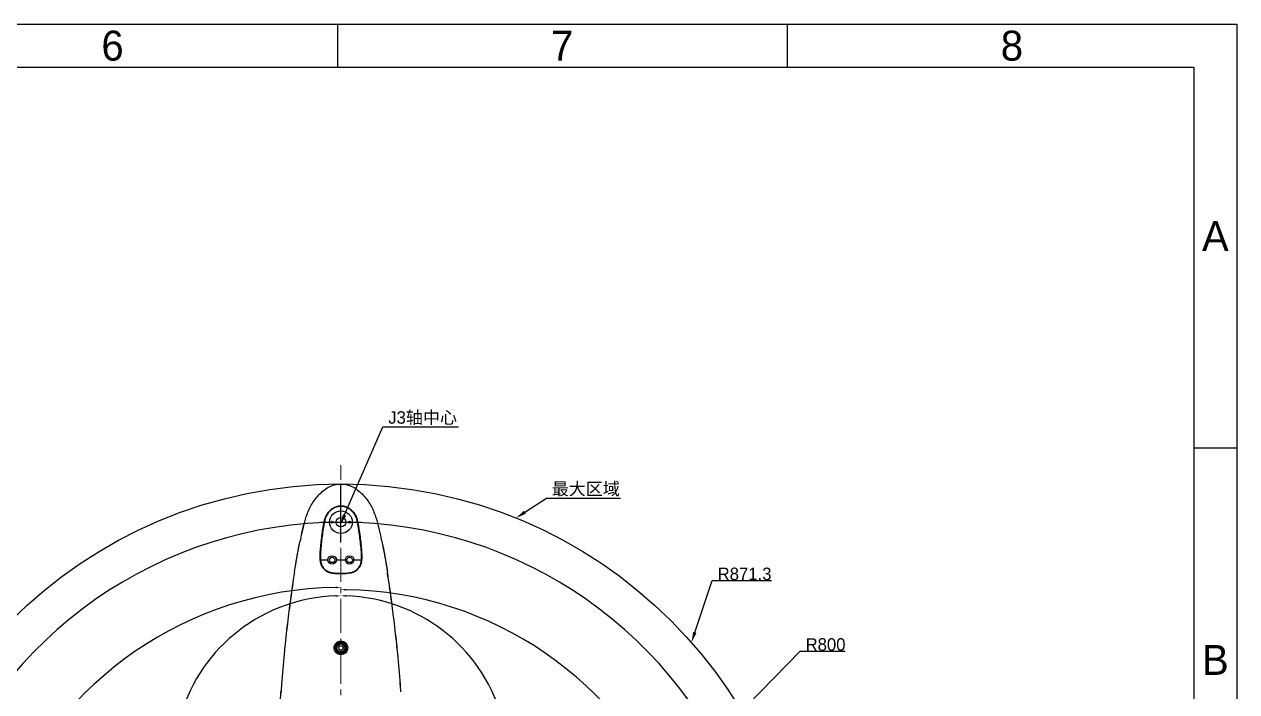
# Model space of a CAD drawing. Header units: millimetres. Extents: x 4086 to 8300, y 123 to 1549.
# Drawn here: x 7620 to 8300, y 1175 to 1549 of the extents above; entities that cross this region are included whole.
import ezdxf
from ezdxf import colors
from ezdxf.entities.mleader import LeaderData, LeaderLine
from ezdxf.enums import TextEntityAlignment as Align
from ezdxf.math import Vec2, Vec3

# ---------------------------------------------------------------- set-up
doc = ezdxf.new("R2010")
doc.units = ezdxf.units.MM
doc.linetypes.add('CENTER2', pattern=[28.575, 19.05, -3.175, 3.175, -3.175])
doc.layers.add('02___PRT_ALL_AXES', color=7, linetype='Continuous')
doc.layers.add('模板', color=7, linetype='Continuous')
doc.layers.add('中心线层', color=7, linetype='CENTER2', lineweight=0)
doc.layers.add('轮廓实线层', color=7, linetype='Continuous', lineweight=30)
doc.styles.add('思源黑', font='SourceHanSansCN-Normal.ttf')
doc.dimstyles.new('角度标注', dxfattribs={"dimtxt": 7, "dimasz": 3, "dimexe": 1.25, "dimexo": 0.625, "dimtad": 1, "dimtih": 1, "dimtoh": 1, "dimdsep": 46, "dimtxsty": '思源黑', "dimcen": 2.5, "dimadec": 0, "dimazin": 0, "dimtfac": 1, "dimtmove": 0, "dimatfit": 3, "dimfxl": 0, "dimarcsym": 0})

# ---------------------------------------------------------------- blocks, each defined once
blk = doc.blocks.new('图纸1')
at = {"color": 2}
for p, q in [((7795.66, 1549.22), (7795.66, 1525.22)), ((8047.66, 1549.22), (8047.66, 1525.22)), ((8299.66, 1311.62), (8275.66, 1311.62))]:
    blk.add_line(p, q, dxfattribs=at)
for points in [[(6283.66, 123.62), (6283.66, 1549.22), (8299.66, 1549.22), (8299.66, 123.62)], [(6403.66, 147.62), (6403.66, 1525.22), (8275.66, 1525.22), (8275.66, 147.62)]]:
    blk.add_lwpolyline(points, close=True, dxfattribs=at)
at = {"color": 2, "style": '思源黑'}
for s, p in [('6', (7669.66, 1537.22)), ('7', (7921.66, 1537.22)), ('8', (8173.66, 1537.22)), ('A', (8287.66, 1430.42)), ('B', (8287.66, 1192.82))]:
    blk.add_text(s, height=16.8, dxfattribs=at).set_placement(p, align=Align.MIDDLE_CENTER)
for tag, height, p in [('整机外形图', 19.2, (7891.14, 256.64)), ('当前页', 12, (8059.66, 207.62)), ('总页数', 12, (8203.66, 207.62))]:
    blk.add_attdef(tag, text='', height=height, dxfattribs=at).set_placement(p, align=Align.MIDDLE)
at = {"color": 7, "style": '思源黑'}
for tag, height, p in [('编号', 19.2, (8134.84, 252.67)), ('比例', 12, (7939.66, 171.62))]:
    blk.add_attdef(tag, text='', height=height, dxfattribs=at).set_placement(p, align=Align.MIDDLE)
blk = doc.blocks.new('*D1664')
at = {"layer": 'Defpoints', "color": 0}
for p in [(7797.65, 1301.92), (7650.52, 1170.48), (7797.65, 1030.04), (7797.65, 950.83), (7640.2, 848.91)]:
    blk.add_point(p, dxfattribs=at)
at = {"layer": '轮廓实线层', "color": 0, "lineweight": -2}
for start, end in [(90.84507, 158.18986), (160.79903, 228.15493)]:
    blk.add_arc((7797.65, 1030.04), 203.4, start, end, dxfattribs=at)
at = {"layer": '轮廓实线层', "color": 0}
for points in [[(7794.66, 1232.92), (7794.65, 1233.92), (7797.65, 1233.44)], [(7661.63, 878.14), (7662.29, 878.89), (7664.21, 876.53)]]:
    blk.add_solid(points, dxfattribs=at)
at = {"layer": '轮廓实线层', "color": 0, "insert": (7607.13, 1101.27), "char_height": 7, "attachment_point": 5, "style": '思源黑'}
blk.add_mtext('139%%d', dxfattribs=at)
blk = doc.blocks.new('*D1665')
at = {"layer": 'Defpoints', "color": 0}
for p in [(7797.65, 1301.92), (7797.65, 1030.04), (7999.57, 1020.64), (7797.65, 950.83), (7955.11, 848.91)]:
    blk.add_point(p, dxfattribs=at)
at = {"layer": '轮廓实线层', "color": 0, "lineweight": -2}
for start, end in [(21.81835, 89.14965), (311.85035, 19.1929)]:
    blk.add_arc((7797.65, 1030.04), 202.14, start, end, dxfattribs=at)
at = {"layer": '轮廓实线层', "color": 0}
for points in [[(7800.66, 1232.66), (7800.65, 1231.66), (7797.65, 1232.18)], [(7932.19, 879.84), (7932.85, 879.09), (7930.27, 877.48)]]:
    blk.add_solid(points, dxfattribs=at)
at = {"layer": '轮廓实线层', "color": 0, "insert": (7986.99, 1100.83), "char_height": 7, "attachment_point": 5, "style": '思源黑'}
blk.add_mtext('139%%d', dxfattribs=at)
blk = doc.blocks.new('*D1666')
at = {"layer": 'Defpoints', "color": 0}
for p in [(7797.65, 1301.92), (7725.18, 1194.43), (7797.65, 1135.04), (7754.13, 1053.18), (7797.65, 950.83)]:
    blk.add_point(p, dxfattribs=at)
at = {"layer": '轮廓实线层', "color": 0, "lineweight": -2}
blk.add_line((7753.83, 1052.63), (7753.08, 1051.2), dxfattribs=at)
for start, end in [(91.83452, 163.249), (168.71842, 240.16548)]:
    blk.add_arc((7797.65, 1135.04), 93.7, start, end, dxfattribs=at)
at = {"layer": '轮廓实线层', "color": 0}
for points in [[(7794.66, 1228.19), (7794.64, 1229.19), (7797.65, 1228.74)], [(7750.79, 1053.32), (7751.28, 1054.2), (7753.66, 1052.31)]]:
    blk.add_solid(points, dxfattribs=at)
at = {"layer": '轮廓实线层', "color": 0, "insert": (7706.73, 1157.71), "char_height": 7, "attachment_point": 5, "style": '思源黑'}
blk.add_mtext('151%%d', dxfattribs=at)
blk = doc.blocks.new('*D1667')
at = {"layer": 'Defpoints', "color": 0}
for p in [(7797.65, 1301.92), (7797.65, 1135.04), (7889.53, 1116.63), (7841.18, 1053.18), (7797.65, 950.83)]:
    blk.add_point(p, dxfattribs=at)
at = {"layer": '轮廓实线层', "color": 0, "lineweight": -2}
blk.add_line((7841.47, 1052.63), (7842.23, 1051.2), dxfattribs=at)
for start, end in [(16.75073, 88.16566), (299.83434, 11.28184)]:
    blk.add_arc((7797.65, 1135.04), 93.71, start, end, dxfattribs=at)
at = {"layer": '轮廓实线层', "color": 0}
for points in [[(7800.66, 1229.2), (7800.64, 1228.2), (7797.65, 1228.75)], [(7844.03, 1054.19), (7844.51, 1053.31), (7841.65, 1052.3)]]:
    blk.add_solid(points, dxfattribs=at)
at = {"layer": '轮廓实线层', "color": 0, "insert": (7888.58, 1157.71), "char_height": 7, "attachment_point": 5, "style": '思源黑'}
blk.add_mtext('151%%d', dxfattribs=at)

msp = doc.modelspace()

# ---------------------------------------------------------------- linework, layer by layer
for p, q in [((7795.897, 1278.875), (7796, 1278.895)), ((7797.652, 1279.044), (7797.652, 1278.894)), ((7798.057, 1278.945), (7797.967, 1278.945)), ((7799.945, 1278.749), (7800.027, 1278.726)), ((7785.998, 1251.943), (7785.996, 1251.881)), ((7786.038, 1248.923), (7790.36, 1248.923)), ((7790.36, 1248.773), (7786.048, 1248.773)), ((7786.051, 1248.736), (7786.053, 1248.72)), ((7786.39, 1246.894), (7786.4, 1246.86)), ((7786.4, 1246.859), (7786.39, 1246.894)), ((7787.452, 1248.773), (7787.452, 1248.923)), ((7788.952, 1248.773), (7788.952, 1248.923)), ((7795.158, 1248.923), (7800.146, 1248.923)), ((7800.146, 1248.773), (7795.158, 1248.773)), ((7796.902, 1248.773), (7796.902, 1248.923)), ((7798.402, 1248.773), (7798.402, 1248.923)), ((7804.943, 1248.923), (7809.265, 1248.923)), ((7809.256, 1248.773), (7804.943, 1248.773)), ((7806.352, 1248.773), (7806.352, 1248.923)), ((7807.176, 1243.831), (7807.267, 1243.931)), ((7807.852, 1248.773), (7807.852, 1248.923)), ((7808.906, 1246.867), (7808.916, 1246.903)), ((7808.916, 1246.903), (7808.907, 1246.871)), ((7808.909, 1246.875), (7808.917, 1246.903)), ((7790.793, 1242.132), (7790.775, 1242.073)), ((7790.793, 1242.132), (7790.881, 1242.112)), ((7796.182, 1241.209), (7796.134, 1241.211)), ((7797.652, 1241.187), (7797.652, 1241.337)), ((7799.17, 1241.211), (7799.122, 1241.209)), ((7803.736, 1241.887), (7803.824, 1241.907)), ((7803.91, 1241.935), (7803.927, 1241.875)), ((7804.34, 1242.07), (7804.366, 1241.997)), ((7804.423, 1242.112), (7804.511, 1242.132)), ((7804.542, 1242.047), (7804.531, 1242.043)), ((7797.652, 1202.765), (7797.652, 1203.333)), ((7796.266, 1199.541), (7796.959, 1200.741)), ((7796.959, 1198.341), (7796.266, 1199.541)), ((7796.959, 1200.741), (7798.345, 1200.741)), ((7798.345, 1198.341), (7796.959, 1198.341)), ((7797.652, 1196.329), (7797.652, 1195.705)), ((7798.345, 1200.741), (7799.037, 1199.541)), ((7799.037, 1199.541), (7798.345, 1198.341))]:
    msp.add_line(p, q)
for centre, radius in [((7792.777, 1270.041), 0.585), ((7797.652, 1270.041), 2.7), ((7802.527, 1270.041), 0.585), ((7792.777, 1270.041), 0.495), ((7802.527, 1270.041), 0.495), ((7792.759, 1248.848), 2.4), ((7792.759, 1248.848), 1.5), ((7802.544, 1248.848), 2.4), ((7802.544, 1248.848), 1.5), ((7797.652, 1199.541), 3), ((7797.652, 1199.541), 2.43), ((7797.652, 1199.541), 2.25), ((7797.652, 1199.541), 1.2)]:
    msp.add_circle(centre, radius)
for centre, radius, start, end in [((7797.653, 1277.538), 13.904, 89.187636, 90.406438), ((7797.405, 1271.331), 7.694, 99.903578, 106.179159), ((7797.544, 1270.656), 8.382, 99.242401, 101.329189), ((7797.61, 1270.202), 8.841, 92.665918, 98.750781), ((7797.643, 1269.562), 9.482, 92.39735, 92.579525), ((7797.645, 1269.509), 9.535, 91.991955, 92.397142), ((7797.653, 1269.251), 9.703, 90.890881, 91.333609), ((7797.653, 1269.152), 9.892, 89.790896, 90.006143), ((7797.653, 1269.262), 9.781, 89.561549, 90.007183), ((7797.653, 1269.32), 9.724, 89.115269, 89.561557), ((7797.653, 1269.33), 9.624, 88.669551, 89.116275), ((7797.765, 1276.584), 2.37, 86.214551, 87.300553), ((7798.057, 1278.945), 0.09, 150.043405, 180), ((7797.692, 1270.186), 8.857, 81.536345, 87.338748), ((7797.691, 1270.167), 8.876, 81.914006, 87.328543), ((7797.734, 1270.499), 8.541, 80.631781, 81.887979), ((7797.741, 1270.547), 8.493, 80.089111, 81.50641), ((7797.913, 1271.382), 7.642, 74.305175, 78.872986), ((7797.911, 1271.361), 7.662, 74.425703, 74.803989), ((7797.906, 1271.358), 7.667, 73.944319, 74.301548), ((7993.156, 1211.503), 223.597, 167.186697, 167.599455), ((7994.721, 1211.08), 225.186, 167.168224, 167.579826), ((7600.581, 1211.08), 225.188, 12.420586, 12.831775), ((7602.27, 1211.531), 223.472, 12.400726, 12.81329), ((7794.375, 1249.208), 8.314, 196.035522, 196.280154), ((7794.588, 1249.281), 8.539, 196.218809, 196.409328), ((7794.196, 1249.156), 8.128, 196.278553, 200.295072), ((7794.305, 1249.194), 8.243, 196.383222, 200.856156), ((7794.158, 1249.132), 8.084, 196.32304, 200.814221), ((7794.166, 1249.134), 8.093, 196.332697, 200.636184), ((7793.913, 1249.056), 7.828, 200.327357, 200.933332), ((7793.786, 1248.997), 7.688, 200.676275, 201.113869), ((7793.976, 1249.073), 7.892, 200.885904, 201.158911), ((7793.871, 1249.04), 7.783, 200.933663, 201.193589), ((7793.772, 1248.992), 7.673, 200.85894, 201.132376), ((7793.853, 1249.025), 7.76, 200.890443, 202.839353), ((7793.735, 1248.977), 7.633, 201.114016, 201.430212), ((7793.844, 1249.029), 7.754, 201.193567, 201.490104), ((7793.639, 1248.94), 7.53, 201.127851, 202.856218), ((7793.935, 1249.057), 7.849, 201.158894, 201.449627), ((7793.609, 1248.932), 7.499, 201.427193, 204.7525), ((7793.764, 1248.997), 7.667, 201.488053, 202.874449), ((7793.814, 1249.009), 7.718, 201.446581, 202.82011), ((7793.23, 1248.762), 7.085, 202.819673, 209.501861), ((7793.409, 1248.842), 7.28, 202.856043, 204.803897), ((7793.607, 1248.922), 7.494, 202.83973, 204.228773), ((7793.495, 1248.872), 7.371, 204.143455, 204.449128), ((7793.103, 1248.687), 6.938, 204.117016, 208.902571), ((7793.453, 1248.853), 7.325, 204.449165, 204.720099), ((7793.068, 1248.669), 6.898, 204.66531, 209.513487), ((7793.193, 1248.743), 7.043, 204.804375, 209.357028), ((7793.006, 1248.635), 6.828, 208.910166, 209.182079), ((7793.139, 1248.697), 6.973, 208.981735, 209.404949), ((7793.036, 1248.651), 6.862, 209.126723, 209.763995), ((7793.047, 1248.657), 6.874, 209.18269, 209.988501), ((7793.27, 1248.785), 7.131, 209.348047, 209.918439), ((7793.074, 1248.673), 6.906, 209.76371, 210.125858), ((7793.278, 1248.794), 7.143, 209.805316, 214.711794), ((7793.353, 1248.834), 7.227, 209.914716, 215.419293), ((7793.289, 1248.796), 7.153, 209.918555, 210.73877), ((7794.341, 1249.593), 8.474, 218.234183, 222.035558), ((7794.234, 1249.486), 8.322, 221.967346, 227.302117), ((7800.681, 1249.843), 8.85, 317.208572, 317.609105), ((7800.517, 1249.985), 9.067, 317.254889, 317.71899), ((7800.766, 1249.766), 8.735, 317.608613, 318.23957), ((7800.56, 1249.946), 9.008, 317.718786, 317.977362), ((7801.144, 1249.427), 8.228, 318.771276, 324.362382), ((7801.919, 1248.853), 7.264, 324.648865, 329.777878), ((7802.025, 1248.794), 7.143, 326.219438, 329.858343), ((7802.005, 1248.802), 7.164, 329.792645, 330.164384), ((7802.006, 1248.801), 7.162, 329.935114, 330.23441), ((7802.015, 1248.796), 7.152, 330.164412, 330.495518), ((7802.216, 1248.681), 6.921, 330.172331, 330.47518), ((7802.281, 1248.644), 6.846, 330.228692, 333.432883), ((7802.15, 1248.705), 6.99, 330.518668, 330.922292), ((7802.245, 1248.664), 6.887, 330.475042, 330.953641), ((7801.732, 1248.909), 7.455, 335.263323, 337.163848), ((7801.888, 1248.847), 7.289, 335.186699, 337.131892), ((7801.68, 1248.94), 7.515, 335.23475, 338.562737), ((7801.697, 1248.924), 7.494, 335.76276, 337.146585), ((7801.818, 1248.877), 7.365, 336.351304, 337.125328), ((7801.451, 1249.027), 7.76, 337.149785, 339.100197), ((7801.639, 1248.952), 7.559, 337.130769, 339.13739), ((7801.491, 1249.011), 7.717, 337.160791, 338.543177), ((7801.528, 1249.005), 7.681, 337.109342, 338.498087), ((7801.369, 1249.059), 7.848, 338.540086, 338.828272), ((7801.446, 1249.037), 7.768, 338.496093, 338.831406), ((7801.562, 1248.982), 7.641, 338.559671, 338.842215), ((7801.328, 1249.075), 7.893, 338.828261, 339.106002), ((7801.524, 1248.997), 7.682, 338.84222, 339.129701), ((7801.42, 1249.047), 7.797, 338.831337, 339.051954), ((7800.993, 1249.198), 8.25, 339.136583, 343.646152), ((7801.124, 1249.154), 8.112, 339.094296, 343.663302), ((7801.134, 1249.138), 8.097, 339.176285, 343.704716), ((7801.145, 1249.135), 8.085, 339.1727, 343.513272), ((7800.801, 1249.24), 8.445, 343.492374, 343.70998), ((7800.934, 1249.21), 8.309, 343.661916, 343.924671), ((7797.021, 1249.885), 12.286, 354.557487, 354.807217), ((7797.289, 1249.861), 12.017, 354.546692, 354.807102), ((8587.965, 1116.305), 826.007, 171.543599, 172.558277), ((8624.503, 1111.323), 862.856, 171.573197, 172.544511), ((8422.781, 1140.728), 659.028, 171.141505, 171.531938), ((8339.83, 1153.41), 575.089, 171.117262, 171.564667), ((7792.833, 1247.887), 6.195, 232.724364, 234.461976), ((7792.817, 1247.866), 6.169, 233.056554, 234.476085), ((7792.911, 1248.014), 6.343, 233.286456, 235.060561), ((7792.74, 1247.759), 6.037, 234.479786, 234.900701), ((7792.681, 1247.701), 5.956, 234.839572, 235.140498), ((7792.714, 1247.722), 5.992, 234.894595, 235.156696), ((7792.766, 1247.826), 6.106, 235.154465, 238.811976), ((7792.877, 1247.966), 6.284, 235.062754, 235.413238), ((7792.69, 1247.687), 5.949, 235.134886, 235.560011), ((7792.867, 1247.951), 6.266, 235.411058, 235.678972), ((7792.659, 1247.643), 5.895, 235.527495, 236.015217), ((7792.667, 1247.653), 5.908, 235.560255, 235.777024), ((7792.806, 1247.861), 6.157, 235.669963, 238.996434), ((7792.649, 1247.628), 5.877, 235.776967, 236.060755), ((7792.589, 1247.538), 5.77, 236.057016, 239.616112), ((7792.825, 1247.902), 6.112, 237.700123, 244.543805), ((7792.757, 1247.781), 6.064, 238.674255, 238.992812), ((7792.745, 1247.76), 6.04, 239.005821, 239.386308), ((7792.998, 1248.223), 6.566, 239.534981, 246.416484), ((7793.309, 1248.927), 7.246, 244.569208, 249.48562), ((7793.267, 1248.822), 7.223, 246.362454, 249.328722), ((7793.585, 1249.634), 8.094, 249.231147, 249.585408), ((7793.365, 1249.076), 7.495, 249.313031, 249.688033), ((7793.385, 1249.13), 7.553, 249.687932, 249.982833), ((7793.459, 1249.294), 7.732, 249.604804, 250.187704), ((7793.588, 1249.643), 8.014, 249.409468, 249.585178), ((7793.466, 1249.314), 7.753, 249.961267, 250.271461), ((7793.474, 1249.337), 7.777, 250.187499, 250.587073), ((7790.793, 1242.132), 0.09, 317, 347.000012), ((7793.487, 1249.375), 7.818, 250.573967, 250.937804), ((7791.824, 1243.917), 2.037, 242.73184, 245.00792), ((7793.528, 1249.492), 7.942, 250.943461, 251.313693), ((7793.704, 1250.029), 8.507, 252.010327, 253.034705), ((7793.865, 1250.559), 9.06, 253.035212, 254.007631), ((7794.192, 1251.706), 10.252, 254.01501, 254.539645), ((7794.011, 1251.065), 9.588, 254.003857, 254.515654), ((7794.118, 1251.449), 9.986, 254.515076, 254.916192), ((7794.352, 1252.284), 10.853, 254.53936, 255.006197), ((7794.188, 1251.711), 10.257, 254.9151, 255.061901), ((7795.181, 1255.478), 14.153, 255.110737, 258.843389), ((7795.644, 1257.795), 16.515, 258.82183, 261.214664), ((7795.945, 1259.697), 18.441, 261.3217, 262.01422), ((7796.983, 1269.635), 28.435, 265.246309, 266.629913), ((7797.037, 1270.464), 29.266, 265.874831, 266.619795), ((7797.242, 1274.235), 33.043, 266.62357, 268.077602), ((7797.167, 1272.703), 31.509, 266.615981, 268.119706), ((7797.252, 1274.271), 33.079, 266.636457, 268.061889), ((7797.125, 1271.915), 30.719, 266.615692, 266.829108), ((7797.27, 1274.688), 33.496, 266.844431, 268.056442), ((7797.595, 1285.557), 44.37, 268.113001, 270.073796), ((7797.498, 1282.165), 40.977, 268.092726, 268.752078), ((7797.388, 1278.121), 36.932, 268.05379, 268.194152), ((7797.6, 1286.447), 45.26, 268.257833, 270.065498), ((7797.599, 1286.055), 44.869, 268.24366, 270.067053), ((7797.707, 1285.682), 44.495, 269.928482, 271.883716), ((7797.808, 1282.137), 40.949, 271.246376, 271.906335), ((7798.06, 1274.313), 33.121, 271.919787, 273.369113), ((7798.184, 1271.821), 30.626, 273.171696, 273.393614), ((7798.289, 1269.997), 28.799, 273.389727, 273.652155), ((7798.382, 1268.581), 27.38, 273.645141, 274.800602), ((7798.484, 1267.562), 26.356, 274.77878, 275.000256), ((7799.644, 1257.885), 16.607, 278.796171, 281.180265), ((7799.646, 1257.871), 16.593, 278.798193, 281.17659), ((7800.104, 1255.581), 14.257, 281.15562, 284.853548), ((7800.101, 1255.598), 14.274, 281.1597, 284.848091), ((7801.128, 1251.692), 10.236, 284.897174, 285.044287), ((7801.311, 1251.023), 9.542, 285.423049, 285.959625), ((7803.136, 1244.195), 2.389, 287.81177, 288.903225), ((7801.607, 1250.007), 8.394, 285.923789, 289.005103), ((7801.549, 1250.231), 8.715, 285.859348, 288.789038), ((7801.466, 1250.483), 8.98, 285.955783, 286.937109), ((7801.634, 1249.929), 8.401, 286.937629, 287.974954), ((7801.809, 1249.395), 7.839, 288.530299, 289.056256), ((7801.819, 1249.366), 7.809, 288.692782, 289.064643), ((7803.493, 1243.886), 2.003, 294.997449, 297.268552), ((7801.872, 1249.212), 7.646, 289.063811, 290.238755), ((7801.877, 1249.199), 7.632, 289.412414, 290.002899), ((7801.93, 1249.09), 7.512, 289.362885, 289.946421), ((7801.953, 1249.026), 7.443, 289.946712, 290.34134), ((7802.497, 1247.859), 6.155, 300.641036, 302.791216), ((7802.523, 1247.817), 6.106, 300.638441, 301.344329), ((7802.426, 1248.003), 6.315, 300.541476, 301.222806), ((7802.439, 1247.949), 6.262, 302.789583, 304.42503), ((7802.62, 1247.68), 5.939, 304.035367, 304.305562), ((7802.607, 1247.699), 5.962, 304.225462, 304.497842), ((7802.41, 1247.992), 6.314, 304.423181, 304.730621), ((7802.588, 1247.727), 5.996, 304.49785, 304.77679), ((7802.567, 1247.757), 6.032, 304.776821, 305.083696), ((7802.594, 1247.743), 6.005, 304.807043, 305.110254), ((7802.541, 1247.794), 6.078, 305.078222, 305.489756), ((7802.258, 1248.192), 6.566, 308.812849, 310.299701), ((7255.024, 1153.341), 575.544, 8.434028, 8.881298), ((7168.592, 1140.143), 663.002, 8.466766, 8.855048), ((6970.497, 1111.281), 863.163, 7.454496, 8.425642), ((7008.942, 1116.522), 824.39, 7.439978, 8.456834), ((8675.292, 1104.599), 914.115, 172.539676, 172.935047), ((8652.257, 1107.399), 890.885, 172.525887, 172.931556), ((6943.104, 1107.407), 890.827, 7.06673, 7.472993), ((6916.821, 1104.218), 917.329, 7.062436, 7.456974), ((8601.957, 1113.511), 840.241, 172.923097, 173.972681), ((8596.234, 1114.196), 834.451, 172.921303, 173.978137), ((6999.212, 1114.212), 834.308, 6.020618, 7.076979), ((6993.698, 1113.547), 839.888, 6.026277, 7.075652), ((7797.652, 1199.547), 3.218, 90.984545, 269.092497), ((7797.652, 1199.541), 3.16, 270, 269.223745), ((7797.652, 1199.593), 3.171, 89.043995, 91.008731), ((7797.652, 1199.547), 3.218, 270.95159, 89.061128), ((8436.85, 1130.325), 674.277, 174.386777, 175.843586), ((8434.794, 1130.557), 672.182, 174.389358, 175.850648), ((8512.404, 1123.107), 750.176, 173.983341, 174.402619), ((8514.305, 1122.952), 752.056, 173.986783, 174.404998), ((7797.652, 1199.541), 2.4, 90, 89.301442), ((7797.651, 1199.5), 3.171, 269.075749, 270.975235), ((7081.125, 1122.965), 751.928, 5.593973, 6.011966), ((7081.918, 1123.005), 751.162, 5.596821, 6.015255), ((7160.59, 1130.564), 672.102, 4.148302, 5.609618), ((7159.143, 1130.385), 673.586, 4.154595, 5.612751), ((8336.309, 1137.772), 573.461, 175.857627, 176.281539), ((8338.94, 1137.645), 576.067, 175.863975, 176.285949), ((7256.547, 1137.658), 575.883, 3.713021, 4.134969), ((7256.35, 1137.585), 576.112, 3.719014, 4.140815)]:
    msp.add_arc(centre, radius, start, end)
for points, knots in [([(7778.253, 1273.147), (7778.983, 1275.384), (7780.801, 1279.765), (7784.333, 1284.546), (7787.764, 1287.788), (7791.65, 1290.448), (7795.214, 1291.426), (7797.554, 1291.442)], [0, 0, 0, 0, 0.2503672, 0.5005403, 0.6258256, 0.751037, 1, 1, 1, 1]), ([(7797.848, 1291.441), (7800.181, 1291.408), (7803.727, 1290.411), (7807.59, 1287.745), (7811.003, 1284.506), (7814.517, 1279.735), (7816.327, 1275.366), (7817.054, 1273.136)], [0, 0, 0, 0, 0.2489848, 0.3741888, 0.4994743, 0.7496374, 1, 1, 1, 1]), ([(7797.848, 1291.432), (7800.177, 1291.399), (7803.718, 1290.405), (7807.587, 1287.751), (7811.008, 1284.516), (7814.522, 1279.74), (7816.336, 1275.371), (7817.07, 1273.141)], [0, 0, 0, 0, 0.2485495, 0.3738352, 0.4991908, 0.7495125, 1, 1, 1, 1]), ([(7795.897, 1278.875), (7795.621, 1278.819), (7794.635, 1278.569), (7793.043, 1277.807), (7791.313, 1276.435), (7789.885, 1274.745), (7789.058, 1273.094), (7788.615, 1271.697), (7788.255, 1270.282), (7787.899, 1268.492), (7787.428, 1265.614), (7786.943, 1262.002), (7786.517, 1258.383), (7786.231, 1255.481), (7786.053, 1253.301), (7785.954, 1251.114), (7785.977, 1249.652), (7786.038, 1248.923)], [0, 0, 0, 0, 0.0249574, 0.0899603, 0.1549631, 0.2199659, 0.2849688, 0.3174702, 0.3499716, 0.4149744, 0.4799773, 0.609983, 0.7399886, 0.8049915, 0.8699943, 0.9349972, 1, 1, 1, 1]), ([(7785.992, 1251.795), (7785.998, 1251.953), (7786.038, 1252.987), (7786.176, 1254.901), (7786.427, 1257.489), (7786.708, 1260.018), (7787.005, 1262.43), (7787.313, 1264.722), (7787.635, 1266.921), (7788.004, 1269.057), (7788.443, 1271.137), (7789.08, 1273.255), (7790.22, 1275.221), (7791.723, 1276.801), (7793.457, 1278.053), (7795.492, 1278.892), (7796.943, 1279.044), (7797.652, 1279.044)], [0, 0, 0, 0, 0.0149473, 0.0976285, 0.1818838, 0.2636691, 0.3411067, 0.4146389, 0.4851478, 0.5533795, 0.6201272, 0.685979, 0.7508379, 0.8143875, 0.8766478, 0.9379893, 1, 1, 1, 1]), ([(7797.652, 1278.894), (7796.922, 1278.894), (7795.451, 1278.73), (7793.411, 1277.859), (7791.644, 1276.538), (7790.167, 1274.894), (7789.119, 1272.941), (7788.522, 1270.817), (7788.081, 1268.658), (7787.599, 1265.755), (7787.107, 1262.11), (7786.591, 1257.725), (7786.178, 1253.337), (7786.066, 1250.386), (7786.188, 1248.923)], [0, 0, 0, 0, 0.0621789, 0.1243345, 0.1866127, 0.2488819, 0.3111314, 0.3735821, 0.436195, 0.4988516, 0.6242113, 0.7495786, 0.8749135, 1, 1, 1, 1]), ([(7796.294, 1278.946), (7796.009, 1278.903), (7795.699, 1278.84), (7795.394, 1278.758), (7795.367, 1278.751)], [0, 0, 0, 0, 0.9125635, 1, 1, 1, 1]), ([(7797.652, 1279.044), (7798.374, 1279.044), (7799.156, 1278.96), (7799.908, 1278.759), (7799.945, 1278.749)], [0, 0, 0, 0, 0.9510223, 1, 1, 1, 1]), ([(7809.115, 1248.923), (7809.238, 1250.386), (7809.125, 1253.337), (7808.713, 1257.725), (7808.196, 1262.11), (7807.704, 1265.755), (7807.223, 1268.658), (7806.782, 1270.816), (7806.185, 1272.941), (7805.137, 1274.894), (7803.66, 1276.538), (7801.892, 1277.858), (7799.853, 1278.73), (7798.382, 1278.894), (7797.652, 1278.894)], [0, 0, 0, 0, 0.1250844, 0.2504179, 0.3757837, 0.5011415, 0.5637968, 0.6264097, 0.6888563, 0.7511124, 0.8133827, 0.8756559, 0.9378172, 1, 1, 1, 1]), ([(7797.689, 1279.044), (7798.418, 1279.041), (7799.181, 1278.954), (7799.916, 1278.757), (7799.945, 1278.749)], [0, 0, 0, 0, 0.9595559, 1, 1, 1, 1]), ([(7799.919, 1278.756), (7799.898, 1278.761), (7799.624, 1278.835), (7799.346, 1278.892), (7799.087, 1278.934)], [0, 0, 0, 0, 0.0767089, 1, 1, 1, 1]), ([(7799.203, 1278.913), (7799.549, 1278.853), (7800.606, 1278.599), (7802.26, 1277.807), (7803.99, 1276.434), (7805.419, 1274.745), (7806.409, 1272.762), (7806.975, 1270.638), (7807.405, 1268.493), (7807.875, 1265.613), (7808.361, 1262.002), (7808.786, 1258.383), (7809.072, 1255.481), (7809.25, 1253.301), (7809.35, 1251.114), (7809.326, 1249.652), (7809.265, 1248.923)], [0, 0, 0, 0, 0.0308715, 0.0954801, 0.1600886, 0.2246972, 0.2893058, 0.3539143, 0.4185229, 0.4831315, 0.6123486, 0.7415657, 0.8061743, 0.8707829, 0.9353914, 1, 1, 1, 1]), ([(7809.311, 1251.8), (7809.306, 1251.937), (7809.268, 1252.944), (7809.134, 1254.824), (7808.887, 1257.396), (7808.608, 1259.91), (7808.313, 1262.313), (7808.007, 1264.6), (7807.687, 1266.799), (7807.323, 1268.935), (7806.888, 1271.014), (7806.275, 1273.127), (7805.167, 1275.111), (7803.672, 1276.723), (7801.978, 1277.971), (7800.672, 1278.54), (7800.027, 1278.726)], [0, 0, 0, 0, 0.0138531, 0.1020618, 0.1919504, 0.2792838, 0.3621019, 0.4409485, 0.5166844, 0.5900401, 0.6617536, 0.7323756, 0.8019585, 0.8705333, 0.9384924, 1, 1, 1, 1]), ([(7775.13, 1261.091), (7775.59, 1263.116), (7776.544, 1267.156), (7777.587, 1271.18), (7778.237, 1273.152)], [0, 0, 0, 0, 0.5000389, 1, 1, 1, 1]), ([(7775.158, 1261.092), (7775.619, 1263.114), (7776.573, 1267.151), (7777.61, 1271.174), (7778.253, 1273.147)], [0, 0, 0, 0, 0.4998734, 1, 1, 1, 1]), ([(7817.054, 1273.136), (7817.697, 1271.165), (7818.732, 1267.145), (7819.685, 1263.112), (7820.145, 1261.092)], [0, 0, 0, 0, 0.5001261, 1, 1, 1, 1]), ([(7817.07, 1273.141), (7817.719, 1271.171), (7818.761, 1267.15), (7819.714, 1263.114), (7820.174, 1261.091)], [0, 0, 0, 0, 0.4999634, 1, 1, 1, 1]), ([(7771.638, 1242.211), (7771.863, 1243.647), (7772.792, 1249.436), (7773.856, 1255.206), (7774.805, 1259.513)], [0, 0, 0, 0, 0.2478564, 1, 1, 1, 1]), ([(7820.498, 1259.515), (7820.817, 1258.068), (7822.022, 1252.324), (7822.989, 1246.533), (7823.667, 1242.198)], [0, 0, 0, 0, 0.2524331, 1, 1, 1, 1]), ([(7785.996, 1251.897), (7785.972, 1251.205), (7785.962, 1250.226), (7786.014, 1249.217), (7786.038, 1248.923)], [0, 0, 0, 0, 0.7108256, 1, 1, 1, 1]), ([(7785.996, 1251.881), (7785.987, 1251.634), (7785.962, 1250.648), (7785.977, 1249.661), (7786.038, 1248.923)], [0, 0, 0, 0, 0.2512186, 1, 1, 1, 1]), ([(7786.038, 1248.923), (7785.977, 1249.661), (7785.962, 1250.619), (7785.986, 1251.576), (7785.993, 1251.795)], [0, 0, 0, 0, 0.7713848, 1, 1, 1, 1]), ([(7786.038, 1248.923), (7785.977, 1249.652), (7785.962, 1250.614), (7785.986, 1251.575), (7785.993, 1251.806)], [0, 0, 0, 0, 0.7596729, 1, 1, 1, 1]), ([(7786.038, 1248.923), (7786.014, 1249.217), (7785.964, 1250.191), (7785.971, 1251.137), (7785.992, 1251.795)], [0, 0, 0, 0, 0.2996274, 1, 1, 1, 1]), ([(7809.306, 1251.948), (7809.315, 1251.678), (7809.342, 1250.671), (7809.326, 1249.661), (7809.265, 1248.923)], [0, 0, 0, 0, 0.2677557, 1, 1, 1, 1]), ([(7809.306, 1251.948), (7809.332, 1251.226), (7809.343, 1250.23), (7809.288, 1249.202), (7809.265, 1248.923)], [0, 0, 0, 0, 0.7302217, 1, 1, 1, 1]), ([(7809.265, 1248.923), (7809.326, 1249.652), (7809.342, 1250.646), (7809.317, 1251.638), (7809.307, 1251.9)], [0, 0, 0, 0, 0.7355296, 1, 1, 1, 1]), ([(7809.265, 1248.923), (7809.326, 1249.661), (7809.342, 1250.62), (7809.318, 1251.577), (7809.311, 1251.796)], [0, 0, 0, 0, 0.7711038, 1, 1, 1, 1]), ([(7786.39, 1246.894), (7786.338, 1247.07), (7786.176, 1247.702), (7786.088, 1248.328), (7786.048, 1248.773)], [0, 0, 0, 0, 0.2807125, 1, 1, 1, 1]), ([(7786.051, 1248.736), (7786.092, 1248.303), (7786.179, 1247.69), (7786.338, 1247.072), (7786.389, 1246.896)], [0, 0, 0, 0, 0.7145329, 1, 1, 1, 1]), ([(7786.198, 1248.773), (7786.315, 1247.506), (7787.012, 1244.967), (7789.435, 1242.61), (7791.885, 1241.82), (7794.425, 1241.4), (7796.363, 1241.337), (7797.652, 1241.337)], [0, 0, 0, 0, 0.2488906, 0.4967882, 0.6220333, 0.7479176, 1, 1, 1, 1]), ([(7795.169, 1241.257), (7794.918, 1241.273), (7794.303, 1241.321), (7793.299, 1241.436), (7792.14, 1241.643), (7790.856, 1241.967), (7789.382, 1242.642), (7788.041, 1243.83), (7786.98, 1245.26), (7786.538, 1246.384), (7786.39, 1246.894)], [0, 0, 0, 0, 0.0721091, 0.1763981, 0.2856129, 0.4039573, 0.5366374, 0.6898768, 0.8611008, 1, 1, 1, 1]), ([(7795.169, 1241.257), (7794.699, 1241.287), (7793.58, 1241.386), (7792.151, 1241.627), (7790.891, 1241.979), (7789.985, 1242.361), (7789.144, 1242.876), (7788.401, 1243.523), (7787.742, 1244.248), (7786.978, 1245.314), (7786.582, 1246.238), (7786.394, 1246.879), (7786.39, 1246.894)], [0, 0, 0, 0, 0.1262355, 0.3001966, 0.3871772, 0.4741577, 0.5611383, 0.6481189, 0.7350994, 0.82208, 0.9960411, 1, 1, 1, 1]), ([(7786.7, 1246.204), (7786.685, 1246.198), (7786.642, 1246.185), (7786.639, 1246.233), (7786.643, 1246.249)], [0, 0, 0, 0, 0.4824949, 1, 1, 1, 1]), ([(7787.459, 1244.652), (7787.554, 1244.518), (7787.72, 1244.3), (7787.896, 1244.09), (7787.969, 1244.007)], [0, 0, 0, 0, 0.5976268, 1, 1, 1, 1]), ([(7789.109, 1242.936), (7788.758, 1243.2), (7788.422, 1243.513), (7788.114, 1243.846), (7788.101, 1243.86)], [0, 0, 0, 0, 0.9579116, 1, 1, 1, 1]), ([(7797.652, 1241.337), (7798.94, 1241.337), (7800.878, 1241.4), (7803.419, 1241.82), (7805.868, 1242.61), (7808.291, 1244.967), (7808.989, 1247.506), (7809.106, 1248.773)], [0, 0, 0, 0, 0.2520893, 0.3779803, 0.5032169, 0.7511118, 1, 1, 1, 1]), ([(7808.917, 1246.903), (7808.77, 1246.396), (7808.329, 1245.272), (7807.271, 1243.837), (7805.928, 1242.648), (7804.455, 1241.968), (7803.169, 1241.645), (7802.011, 1241.436), (7801.005, 1241.322), (7800.389, 1241.274), (7800.138, 1241.258)], [0, 0, 0, 0, 0.1381443, 0.3099536, 0.4634183, 0.5959842, 0.7142612, 0.8235354, 0.9278764, 1, 1, 1, 1]), ([(7808.917, 1246.903), (7808.912, 1246.886), (7808.723, 1246.241), (7808.325, 1245.315), (7807.562, 1244.248), (7806.903, 1243.523), (7806.16, 1242.877), (7805.318, 1242.361), (7804.412, 1241.978), (7803.152, 1241.628), (7801.724, 1241.386), (7800.607, 1241.287), (7800.138, 1241.257)], [0, 0, 0, 0, 0.0047781, 0.1786604, 0.2656016, 0.3525428, 0.4394839, 0.5264251, 0.6133663, 0.7003074, 0.8741898, 1, 1, 1, 1]), ([(7809.256, 1248.773), (7809.217, 1248.337), (7809.13, 1247.715), (7808.97, 1247.086), (7808.917, 1246.903)], [0, 0, 0, 0, 0.7070979, 1, 1, 1, 1]), ([(7789.669, 1242.563), (7789.705, 1242.542), (7790.039, 1242.348), (7790.392, 1242.188), (7790.715, 1242.065)], [0, 0, 0, 0, 0.1060361, 1, 1, 1, 1]), ([(7791.544, 1241.801), (7791.753, 1241.745), (7792.052, 1241.675), (7792.349, 1241.614), (7792.439, 1241.596)], [0, 0, 0, 0, 0.6957148, 1, 1, 1, 1]), ([(7793.122, 1241.474), (7793.334, 1241.441), (7793.833, 1241.373), (7794.333, 1241.322), (7794.62, 1241.298)], [0, 0, 0, 0, 0.426691, 1, 1, 1, 1]), ([(7793.163, 1241.467), (7793.633, 1241.395), (7794.122, 1241.34), (7794.611, 1241.299), (7794.627, 1241.298)], [0, 0, 0, 0, 0.9683587, 1, 1, 1, 1]), ([(7797.652, 1241.187), (7797.295, 1241.187), (7796.579, 1241.194), (7795.75, 1241.223), (7795.279, 1241.25), (7795.169, 1241.257)], [0, 0, 0, 0, 0.4341436, 0.8685839, 1, 1, 1, 1]), ([(7797.652, 1241.187), (7797.002, 1241.187), (7796.175, 1241.201), (7795.347, 1241.246), (7795.169, 1241.257)], [0, 0, 0, 0, 0.7847159, 1, 1, 1, 1]), ([(7800.138, 1241.258), (7800.028, 1241.25), (7799.557, 1241.223), (7798.726, 1241.194), (7798.009, 1241.187), (7797.652, 1241.187)], [0, 0, 0, 0, 0.1315255, 0.5659263, 1, 1, 1, 1]), ([(7800.138, 1241.257), (7799.959, 1241.246), (7799.13, 1241.201), (7798.301, 1241.187), (7797.652, 1241.187)], [0, 0, 0, 0, 0.2165855, 1, 1, 1, 1]), ([(7802.859, 1241.595), (7802.953, 1241.614), (7803.252, 1241.675), (7803.553, 1241.745), (7803.76, 1241.8)], [0, 0, 0, 0, 0.3157419, 1, 1, 1, 1]), ([(7802.88, 1241.598), (7803.076, 1241.637), (7803.37, 1241.701), (7803.662, 1241.775), (7803.76, 1241.801)], [0, 0, 0, 0, 0.6643591, 1, 1, 1, 1]), ([(7804.586, 1242.064), (7804.832, 1242.157), (7805.187, 1242.313), (7805.527, 1242.501), (7805.635, 1242.564)], [0, 0, 0, 0, 0.6787945, 1, 1, 1, 1]), ([(7805.634, 1242.563), (7805.599, 1242.542), (7805.264, 1242.349), (7804.912, 1242.188), (7804.589, 1242.065)], [0, 0, 0, 0, 0.106133, 1, 1, 1, 1]), ([(7797.652, 1195.705), (7797.156, 1195.723), (7796.151, 1195.896), (7794.48, 1197.02), (7793.416, 1199.517), (7794.479, 1202.021), (7796.151, 1203.137), (7797.155, 1203.325), (7797.652, 1203.333)], [0, 0, 0, 0, 0.1263038, 0.2525654, 0.4999243, 0.7474161, 0.8736925, 1, 1, 1, 1]), ([(7797.652, 1203.333), (7798.148, 1203.314), (7799.153, 1203.144), (7800.823, 1202.018), (7801.888, 1199.521), (7800.824, 1197.017), (7799.152, 1195.902), (7798.148, 1195.712), (7797.652, 1195.705)], [0, 0, 0, 0, 0.1262986, 0.252559, 0.4999151, 0.7474203, 0.8736937, 1, 1, 1, 1]), ([(7763.223, 1154.667), (7763.238, 1156.374), (7763.371, 1163.145), (7763.727, 1169.91), (7764.055, 1174.963)], [0, 0, 0, 0, 0.2521644, 1, 1, 1, 1]), ([(7763.254, 1154.666), (7763.268, 1156.384), (7763.4, 1163.155), (7763.756, 1169.919), (7764.083, 1174.961)], [0, 0, 0, 0, 0.2537275, 1, 1, 1, 1])]:
    msp.add_open_spline(points, degree=3, knots=knots)
for points in [[(7795.897, 1278.876), (7796.461, 1278.989), (7797.038, 1279.042), (7797.613, 1279.044)], [(7799.286, 1278.899), (7798.889, 1278.973), (7798.487, 1279.016), (7798.089, 1279.034)], [(7771.614, 1242.215), (7772.518, 1248.008), (7773.516, 1253.793), (7774.775, 1259.52)], [(7820.528, 1259.521), (7821.788, 1253.79), (7822.787, 1248.001), (7823.691, 1242.202)], [(7786.138, 1248.773), (7786.227, 1247.799), (7786.441, 1246.817), (7786.838, 1245.923)], [(7788.006, 1243.966), (7787.66, 1244.356), (7787.352, 1244.773), (7787.093, 1245.222)], [(7787.456, 1244.656), (7787.638, 1244.399), (7787.836, 1244.154), (7788.047, 1243.921)], [(7788.118, 1243.843), (7788.332, 1243.61), (7788.558, 1243.389), (7788.799, 1243.185)], [(7806.194, 1242.937), (7806.551, 1243.205), (7806.877, 1243.509), (7807.177, 1243.833)], [(7806.223, 1242.958), (7806.568, 1243.22), (7806.884, 1243.516), (7807.175, 1243.831)], [(7806.493, 1243.175), (7806.735, 1243.379), (7806.961, 1243.599), (7807.176, 1243.831)], [(7807.252, 1243.916), (7807.463, 1244.149), (7807.661, 1244.394), (7807.844, 1244.651)], [(7808.464, 1245.918), (7808.862, 1246.814), (7809.077, 1247.797), (7809.166, 1248.773)], [(7809.251, 1248.72), (7809.193, 1248.107), (7809.088, 1247.496), (7808.917, 1246.903)], [(7808.918, 1246.909), (7809.089, 1247.5), (7809.193, 1248.109), (7809.251, 1248.72)], [(7789.668, 1242.563), (7790.005, 1242.365), (7790.364, 1242.198), (7790.722, 1242.063)], [(7804.581, 1242.062), (7804.939, 1242.198), (7805.298, 1242.365), (7805.635, 1242.563)]]:
    msp.add_open_spline(points, degree=3)
at = {"layer": '02___PRT_ALL_AXES'}
for centre, start, end in [((7792.759, 1248.848), 177.819227, 182.180773), ((7792.759, 1248.848), 357.819227, 2.180773), ((7802.544, 1248.848), 177.819227, 182.180773), ((7802.544, 1248.848), 357.819227, 2.180773)]:
    msp.add_arc(centre, 2.55, start, end, dxfattribs=at)
at = {"layer": '中心线层'}
msp.add_line((7797.652, 950.835), (7797.652, 1301.922), dxfattribs=at)
at = {"layer": '轮廓实线层'}
for p, q in [((7797.652, 1270.041), (7797.652, 1291.442)), ((7797.652, 1258.729), (7797.652, 1281.353)), ((7786.34, 1270.041), (7808.964, 1270.041))]:
    msp.add_line(p, q, dxfattribs=at)
for centre, radius in [((7797.652, 1030.041), 261.402), ((7797.652, 1270.041), 6.375)]:
    msp.add_circle(centre, radius, dxfattribs=at)
msp.add_arc((7797.652, 1030.041), 240, 310, 230, dxfattribs=at)

# ---------------------------------------------------------------- block references
at = {"layer": '模板'}
msp.add_blockref('图纸1', (0, 0), dxfattribs=at)

# ---------------------------------------------------------------- dimensions: what is measured, and where the dimension line sits
at = {"layer": '轮廓实线层'}
for base, line2, picture, middle in [((7650.518, 1170.481), ((7797.652, 1030.041), (7640.198, 848.91)), '*D1664', (7607.132, 1101.273)), ((7999.573, 1020.636), ((7797.652, 1030.041), (7955.106, 848.91)), '*D1665', (7986.99, 1100.832))]:
    dim = msp.add_angular_dim_2l(base=base, line1=((7797.652, 950.835), (7797.652, 1301.922)), line2=line2, dimstyle='角度标注', dxfattribs=at)
    dim.commit()
    dim.dimension.update_dxf_attribs({"geometry": picture, "text_midpoint": middle})
for base, line1, line2, picture, middle in [((7725.177, 1194.431), ((7797.652, 950.835), (7797.652, 1301.922)), ((7797.652, 1135.041), (7754.127, 1053.183)), '*D1666', (7706.735, 1157.709)), ((7889.534, 1116.625), ((7797.652, 1135.041), (7841.176, 1053.183)), ((7797.652, 950.835), (7797.652, 1301.922)), '*D1667', (7888.577, 1157.711))]:
    dim = msp.add_angular_dim_2l(base=base, line1=line1, line2=line2, text='151%%d', dimstyle='角度标注', override={"dimtxsty": '思源黑'}, dxfattribs=at)
    dim.commit()
    dim.dimension.update_dxf_attribs({"geometry": picture, "text_midpoint": middle})

# ---------------------------------------------------------------- leaders
ml = msp.add_multileader_mtext('Standard')
ml.set_content('{\\C256;J3轴中心}', style='思源黑')
ml.set_leader_properties()
ml.build(insert=Vec2(0, 0))
ml.multileader.update_dxf_attribs({"text_left_attachment_type": 5, "text_right_attachment_type": 5, "dogleg_length": 1, "arrow_head_size": 6})
ctx = ml.context
ctx.base_point, ctx.char_height, ctx.arrow_head_size, ctx.plane_origin = Vec3(7822.171, 1323.521), 7, 6, Vec3(7797.343, 1268.572)
ctx.left_attachment, ctx.right_attachment = 5, 5
notes = []
notes.append((ctx, [(0, (1, 1, 0), (7821.171, 1323.521), (1, 0), 1, [(0, [(7797.343, 1268.572)], 0, [])])]))
ctx.mtext.insert, ctx.mtext.flow_direction = Vec3(7824.171, 1332.244), 5
ml = msp.add_multileader_mtext('Standard')
ml.set_content('{\\C256;最大区域}', style='思源黑')
ml.set_leader_properties()
ml.build(insert=Vec2(0, 0))
ml.multileader.update_dxf_attribs({"text_left_attachment_type": 5, "text_right_attachment_type": 5, "dogleg_length": 1, "arrow_head_size": 6})
ctx = ml.context
ctx.base_point, ctx.char_height, ctx.arrow_head_size, ctx.plane_origin = Vec3(7913.769, 1283.54), 7, 6, Vec3(7898.039, 1257.926)
ctx.left_attachment, ctx.right_attachment = 5, 5
notes.append((ctx, [(0, (1, 1, 0), (7912.769, 1283.54), (1, 0), 1, [(0, [(7895.747, 1272.339)], 0, [])])]))
ctx.mtext.insert, ctx.mtext.flow_direction = Vec3(7915.769, 1292.254), 5
ml = msp.add_multileader_mtext('Standard')
ml.set_content('R871.3', style='思源黑')
ml.set_leader_properties()
ml.build(insert=Vec2(0, 0))
ml.multileader.update_dxf_attribs({"text_left_attachment_type": 5, "text_right_attachment_type": 5, "dogleg_length": 1, "arrow_head_size": 6})
ctx = ml.context
ctx.base_point, ctx.char_height, ctx.arrow_head_size, ctx.plane_origin = Vec3(8006.751, 1237.302), 7, 6, Vec3(7994.057, 1202.54)
ctx.left_attachment, ctx.right_attachment = 5, 5
notes.append((ctx, [(0, (1, 1, 0), (8005.751, 1237.302), (1, 0), 1, [(0, [(7994.057, 1202.54)], 0, [])])]))
ctx.mtext.insert, ctx.mtext.flow_direction = Vec3(8008.751, 1244.564), 5
ml = msp.add_multileader_mtext('Standard')
ml.set_content('R800', style='思源黑')
ml.set_leader_properties()
ml.build(insert=Vec2(0, 0))
ml.multileader.update_dxf_attribs({"text_left_attachment_type": 5, "text_right_attachment_type": 5, "dogleg_length": 1, "arrow_head_size": 6})
ctx = ml.context
ctx.base_point, ctx.char_height, ctx.arrow_head_size, ctx.plane_origin = Vec3(8056.03, 1197.739), 7, 6, Vec3(8006.55, 1148.2)
ctx.left_attachment, ctx.right_attachment = 5, 5
notes.append((ctx, [(0, (1, 1, 0), (8055.03, 1197.739), (1, 0), 1, [(0, [(8006.55, 1148.2)], 0, [])])]))
ctx.mtext.insert, ctx.mtext.flow_direction = Vec3(8058.03, 1204.991), 5
for ctx, leaders in notes:
    for number, flags, end, landing, length, lines in leaders:
        leader = LeaderData()
        leader.index, (leader.has_last_leader_line, leader.has_dogleg_vector, leader.attachment_direction) = number, flags
        leader.last_leader_point, leader.dogleg_vector, leader.dogleg_length = Vec3(end), Vec3(landing), length
        for number, points, colour, breaks in lines:
            line = LeaderLine()
            line.index, line.vertices, line.color, line.breaks = number, Vec3.list(points), colors.encode_raw_color(colour), breaks
            leader.lines.append(line)
        ctx.leaders.append(leader)

doc.saveas('drawing.dxf')
